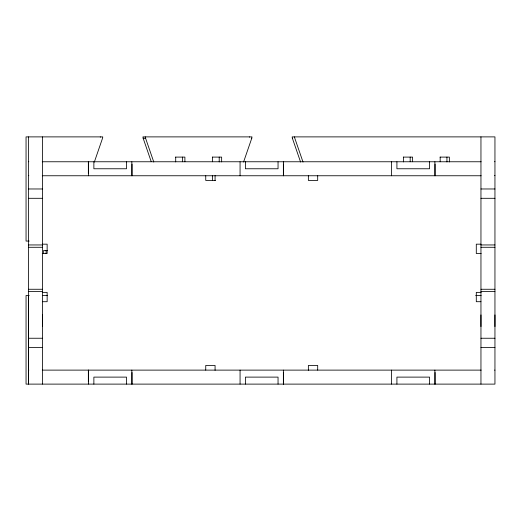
<?xml version="1.0" encoding="UTF-8"?>
<svg xmlns="http://www.w3.org/2000/svg" width="521" height="521" viewBox="0 0 521 521"><rect width="100%" height="100%" fill="white"/><g stroke="black" fill="none" stroke-linecap="round" stroke-linejoin="round"><path stroke-width="0.78" d="M28.486 295.485L28.479 384.114L28.486 136.886M42.481 326.582L42.481 314.918M480.955 326.582L480.955 314.918M494.95 326.582L494.95 314.918M28.486 175.512L28.824 175.688M494.95 175.512L494.611 175.688M249.52 137.225L249.533 136.886M94.34 162.044L102.546 138.221A4.682 4.604 -89.6 0 0 102.722 137.225L102.741 136.886L26.05 136.886L26.057 241.067L29.228 241.067M243.561 162.044L251.773 138.221A4.669 4.598 -89.9 0 0 251.962 136.886L142.956 136.886L142.969 137.225A4.702 4.624 89.4 0 0 143.151 138.221L151.168 161.497M143.145 138.221L143.959 138.221M144.363 138.221L145.17 138.221M251.369 138.221L251.773 138.221M175.57 157.101L184.896 157.101L184.896 161.764M212.321 157.101L221.646 157.101L221.646 161.927M403.293 157.101L412.612 157.101L412.612 161.764M440.043 157.101L449.363 157.101L449.363 161.927M28.486 161.699L28.824 161.699M42.253 161.764L481.157 161.764M494.611 161.699L494.95 161.699M42.279 175.759L481.157 175.759M215.518 180.422L205.743 180.422L205.743 175.759M28.486 188.973L42.481 188.973M480.955 188.973L494.95 188.973M28.486 198.306L42.481 198.306M480.955 198.306L494.95 198.306M42.481 244.173L47.144 244.173L47.144 253.506L42.279 253.506M480.955 244.173L476.292 244.173L476.292 253.506L481.157 253.506M28.486 244.948L42.481 244.948M480.955 244.948L494.95 244.948M28.486 247.286L42.481 247.286M480.955 247.286L494.95 247.286M47.47 250.393L43.666 250.393L43.666 253.642M28.486 289.266L42.481 289.266M480.955 289.266L494.95 289.266M28.486 291.597L42.481 291.597M480.955 291.597L494.95 291.597M42.279 292.372L47.144 292.372L47.144 301.705L42.481 301.705M481.157 292.372L476.292 292.372L476.292 301.705L480.955 301.705M29.228 295.485L26.057 295.485L26.05 384.114L494.95 384.114L494.95 136.886L292.183 136.886A4.656 4.585 -89.9 0 0 292.372 138.221M42.709 295.485L47.515 295.485M475.666 295.485L481.157 295.485M28.486 338.246L42.481 338.246M480.955 338.246L494.95 338.246M28.486 347.572L42.481 347.572M480.955 347.572L494.95 347.572M28.486 370.118L28.824 370.118M42.279 370.118L481.157 370.118M494.611 370.118L494.95 370.118M303.014 162.044L294.801 138.221A4.682 4.604 89.8 0 1 294.612 136.886M292.372 138.221L300.584 162.044M153.786 162.044L145.58 138.221A4.656 4.591 -89.4 0 1 145.379 136.886M480.955 136.886L480.955 384.114M446.933 157.101L446.933 161.927M440.173 157.101L440.173 161.764M435.087 164.095L435.087 175.759M435.087 372.45L435.087 384.114M434.892 161.764L434.892 175.759M434.892 370.118L434.892 384.114M429.565 161.764L429.565 168.765L396.917 168.765L396.917 161.764M429.565 384.114L429.565 377.113L396.917 377.113L396.917 384.114M410.183 157.101L410.183 161.764M403.423 157.101L403.423 161.927M391.59 161.764L391.59 175.759M391.59 370.118L391.59 384.114M317.693 175.759L317.693 180.422L308.367 180.422L308.367 175.557M317.693 370.118L317.693 365.455L308.367 365.455L308.367 370.32M283.567 164.095L283.567 175.759M283.567 372.45L283.567 384.114M283.372 161.764L283.372 175.759M283.372 370.118L283.372 384.114M278.045 384.114L278.045 377.113L245.391 377.113L245.391 384.114M278.045 161.764L278.045 168.765L245.391 168.765L245.391 161.764M240.064 161.764L240.064 175.759M240.064 370.118L240.064 384.114M219.211 157.101L219.211 161.927M215.075 175.557L215.075 180.422M215.075 370.32L215.075 365.455L205.743 365.455L205.743 370.118M212.457 157.101L212.457 161.764M212.457 175.759L212.457 180.422M182.461 157.101L182.461 161.764M175.707 157.101L175.707 161.927M132.041 164.095L132.041 175.759M132.041 372.45L132.041 384.114M131.846 161.764L131.846 175.759M131.846 370.118L131.846 384.114M126.518 161.764L126.518 168.765L93.871 168.765L93.871 161.764M126.525 384.114L126.525 377.113L93.871 377.113L93.871 384.114M88.544 161.764L88.544 175.759M88.544 370.118L88.544 384.114M88.349 161.764L88.349 173.428M88.349 370.118L88.349 381.782M46.095 250.393L46.095 253.642M42.481 136.886L42.481 384.114M100.312 136.886A4.669 4.598 -90 0 1 100.299 137.225"/></g></svg>
